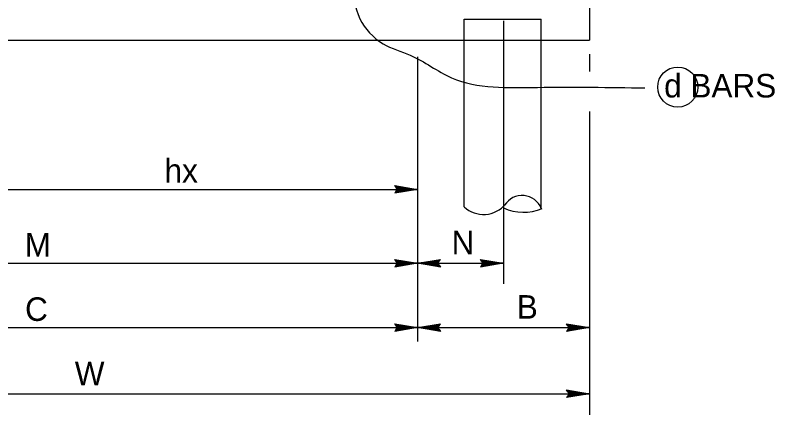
# Model space of a CAD drawing. Extents: x 0 to 2.83, y 0 to 1.83.
# Drawn here: x 2.2586 to 2.6347, y 0.2627 to 0.4606 of the extents above; entities that cross this region are included whole.
import ezdxf

# ---------------------------------------------------------------- set-up
doc = ezdxf.new("R2010")
doc.units = 0
for name, color, linetype in [('201 Center and Station Line', 7, 'Continuous'), ('212 Leaders and Dim Lines', 7, 'Continuous'), ('214 Text and Titles', 7, 'Continuous'), ('240 Concrete', 7, 'Continuous')]:
    doc.layers.add(name, color=color, linetype=linetype)

msp = doc.modelspace()

# ---------------------------------------------------------------- linework, layer by layer
at = {"layer": '201 Center and Station Line'}
msp.add_line((2.5003403741018233, 0.4577260052929923), (2.5003403741018233, 0.3448760210567048), dxfattribs=at)
at = {"layer": '212 Leaders and Dim Lines'}
for p, q in [((2.542889029719094, 0.4413650111165173), (2.542889029719094, 0.4326192764569692)), ((2.4577917185110443, 0.43995752432213064), (2.4577917185110443, 0.2990281939106207)), ((2.542889029719094, 0.41285728199745014), (2.542889029719094, 0.26266612410510576)), ((2.4470859892649024, 0.3752499594618206), (2.446505260098236, 0.37619179973959843)), ((2.446505260098236, 0.37619179973959843), (2.4577917185110443, 0.37430811918404283)), ((2.223425189834666, 0.37430811918404283), (2.4577917185110443, 0.37430811918404283)), ((2.4577917185110443, 0.37430811918404283), (2.446505260098236, 0.37242270249088444)), ((2.4470859892649024, 0.37336454279515396), (2.446505260098236, 0.37242270249088444)), ((2.446796058709347, 0.3757204455729317), (2.4577917185110443, 0.37430811918404283)), ((2.4577917185110443, 0.37430811918404283), (2.446796058709347, 0.37289405668404285)), ((2.4577917185110443, 0.37430811918404283), (2.4470859892649024, 0.3752499594618206)), ((2.4470859892649024, 0.3752499594618206), (2.447665850376014, 0.37430811918404283)), ((2.4470859892649024, 0.37336454279515396), (2.4577917185110443, 0.37430811918404283)), ((2.447665850376014, 0.37430811918404283), (2.4470859892649024, 0.37336454279515396)), ((2.4577917185110443, 0.37430811918404283), (2.447375919820458, 0.37477860529515394)), ((2.447375919820458, 0.37383676501737617), (2.4577917185110443, 0.37430811918404283)), ((2.447665850376014, 0.37430811918404283), (2.4577917185110443, 0.37430811918404283)), ((2.5003403741018233, 0.34724746039184706), (2.5003403741018233, 0.32750157543279246)), ((2.4470859892649024, 0.3386795183268044), (2.446505260098236, 0.33962135860458215)), ((2.446505260098236, 0.33962135860458215), (2.4577917185110443, 0.33773767802253485)), ((2.446796058709347, 0.3391500044379155), (2.4577917185110443, 0.33773767802253485)), ((2.4577917185110443, 0.33773767802253485), (2.4470859892649024, 0.3386795183268044)), ((2.4470859892649024, 0.3386795183268044), (2.447665850376014, 0.33773767802253485)), ((2.4577917185110443, 0.33773767802253485), (2.4690781769503447, 0.33962309471569324)), ((2.4577917185110443, 0.33773767802253485), (2.468787378312742, 0.3391517405490266)), ((2.4684974477571866, 0.33868125443791547), (2.4577917185110443, 0.33773767802253485)), ((2.467917586646075, 0.33773767802253485), (2.4684974477571866, 0.33868125443791547)), ((2.4684974477571866, 0.33868125443791547), (2.4690781769503447, 0.33962309471569324)), ((2.489529140699442, 0.3386795183268044), (2.488948411532775, 0.33962135860458215)), ((2.488948411532775, 0.33962135860458215), (2.500234869945584, 0.33773767802253485)), ((2.4892392101438863, 0.3391500044379155), (2.500234869945584, 0.33773767802253485)), ((2.500234869945584, 0.33773767802253485), (2.489529140699442, 0.3386795183268044)), ((2.489529140699442, 0.3386795183268044), (2.490109001810553, 0.33773767802253485)), ((2.1292171880192385, 0.33773767802253485), (2.4577917185110443, 0.33773767802253485)), ((2.4577917185110443, 0.33773767802253485), (2.446505260098236, 0.33585226135586815)), ((2.4470859892649024, 0.3367941016336459), (2.446505260098236, 0.33585226135586815)), ((2.4577917185110443, 0.33773767802253485), (2.446796058709347, 0.3363236155225348)), ((2.4470859892649024, 0.3367941016336459), (2.4577917185110443, 0.33773767802253485)), ((2.447665850376014, 0.33773767802253485), (2.4470859892649024, 0.3367941016336459)), ((2.4577917185110443, 0.33773767802253485), (2.447375919820458, 0.3382081641601377)), ((2.447375919820458, 0.3372663238558682), (2.4577917185110443, 0.33773767802253485)), ((2.447665850376014, 0.33773767802253485), (2.4577917185110443, 0.33773767802253485)), ((2.468207517201631, 0.33820903221569326), (2.4577917185110443, 0.33773767802253485)), ((2.467917586646075, 0.33773767802253485), (2.4577917185110443, 0.33773767802253485)), ((2.4690781769503447, 0.3358539974669793), (2.4577917185110443, 0.33773767802253485)), ((2.4577917185110443, 0.33773767802253485), (2.4684974477571866, 0.3367958377447571)), ((2.468787378312742, 0.33632535163364596), (2.4577917185110443, 0.33773767802253485)), ((2.4577917185110443, 0.33773767802253485), (2.468207517201631, 0.33726719191142374)), ((2.4577917185110443, 0.33773767802253485), (2.5003403741018233, 0.33773767802253485)), ((2.4684974477571866, 0.3367958377447571), (2.467917586646075, 0.33773767802253485)), ((2.4684974477571866, 0.3367958377447571), (2.4690781769503447, 0.3358539974669793)), ((2.500234869945584, 0.33773767802253485), (2.488948411532775, 0.33585226135586815)), ((2.489529140699442, 0.3367941016336459), (2.488948411532775, 0.33585226135586815)), ((2.500234869945584, 0.33773767802253485), (2.4892392101438863, 0.3363236155225348)), ((2.489529140699442, 0.3367941016336459), (2.500234869945584, 0.33773767802253485)), ((2.490109001810553, 0.33773767802253485), (2.489529140699442, 0.3367941016336459)), ((2.500234869945584, 0.33773767802253485), (2.4898190712549977, 0.3382081641601377)), ((2.4898190712549977, 0.3372663238558682), (2.500234869945584, 0.33773767802253485)), ((2.490109001810553, 0.33773767802253485), (2.500234869945584, 0.33773767802253485)), ((2.074980083573031, 0.3058530150953155), (2.4577917185110443, 0.3058530150953155)), ((2.4470859892649024, 0.306794855399585), (2.446505260098236, 0.3077366956773628)), ((2.446505260098236, 0.3077366956773628), (2.4577917185110443, 0.3058530150953155)), ((2.4577917185110443, 0.3058530150953155), (2.446505260098236, 0.3039675984286488)), ((2.4470859892649024, 0.30490943870642656), (2.446505260098236, 0.3039675984286488)), ((2.446796058709347, 0.3072653415106961), (2.4577917185110443, 0.3058530150953155)), ((2.4577917185110443, 0.3058530150953155), (2.446796058709347, 0.30443895259531545)), ((2.4577917185110443, 0.3058530150953155), (2.4470859892649024, 0.306794855399585)), ((2.4470859892649024, 0.306794855399585), (2.447665850376014, 0.3058530150953155)), ((2.4470859892649024, 0.30490943870642656), (2.4577917185110443, 0.3058530150953155)), ((2.447665850376014, 0.3058530150953155), (2.4470859892649024, 0.30490943870642656)), ((2.4577917185110443, 0.3058530150953155), (2.447375919820458, 0.30632350123291835)), ((2.447375919820458, 0.3053816609286488), (2.4577917185110443, 0.3058530150953155)), ((2.447665850376014, 0.3058530150953155), (2.4577917185110443, 0.3058530150953155)), ((2.4577917185110443, 0.3058530150953155), (2.4690781769503447, 0.3077384317884739)), ((2.4577917185110443, 0.3058530150953155), (2.468787378312742, 0.3072670776218072)), ((2.4684974477571866, 0.3067965915106961), (2.4577917185110443, 0.3058530150953155)), ((2.468207517201631, 0.3063243692884739), (2.4577917185110443, 0.3058530150953155)), ((2.4577917185110443, 0.3058530150953155), (2.542889029719094, 0.3058530150953155)), ((2.467917586646075, 0.3058530150953155), (2.4577917185110443, 0.3058530150953155)), ((2.4690781769503447, 0.30396933453975994), (2.4577917185110443, 0.3058530150953155)), ((2.4577917185110443, 0.3058530150953155), (2.4684974477571866, 0.3049111748175377)), ((2.468787378312742, 0.3044406887064266), (2.4577917185110443, 0.3058530150953155)), ((2.4577917185110443, 0.3058530150953155), (2.468207517201631, 0.30538252898420437)), ((2.467917586646075, 0.3058530150953155), (2.4684974477571866, 0.3067965915106961)), ((2.4684974477571866, 0.3049111748175377), (2.467917586646075, 0.3058530150953155)), ((2.4684974477571866, 0.3067965915106961), (2.4690781769503447, 0.3077384317884739)), ((2.4684974477571866, 0.3049111748175377), (2.4690781769503447, 0.30396933453975994)), ((2.532183300472952, 0.306794855399585), (2.5316025713062857, 0.3077366956773628)), ((2.5316025713062857, 0.3077366956773628), (2.542889029719094, 0.3058530150953155)), ((2.542889029719094, 0.3058530150953155), (2.5316025713062857, 0.3039675984286488)), ((2.532183300472952, 0.30490943870642656), (2.5316025713062857, 0.3039675984286488)), ((2.5318933699173964, 0.3072653415106961), (2.542889029719094, 0.3058530150953155)), ((2.542889029719094, 0.3058530150953155), (2.5318933699173964, 0.30443895259531545)), ((2.542889029719094, 0.3058530150953155), (2.532183300472952, 0.306794855399585)), ((2.532183300472952, 0.306794855399585), (2.532763161584063, 0.3058530150953155)), ((2.532183300472952, 0.30490943870642656), (2.542889029719094, 0.3058530150953155)), ((2.532763161584063, 0.3058530150953155), (2.532183300472952, 0.30490943870642656)), ((2.542889029719094, 0.3058530150953155), (2.532473231028508, 0.30632350123291835)), ((2.532473231028508, 0.3053816609286488), (2.542889029719094, 0.3058530150953155)), ((2.532763161584063, 0.3058530150953155), (2.542889029719094, 0.3058530150953155)), ((2.532183300472952, 0.27402539481220295), (2.5316025713062857, 0.2749672350899807)), ((2.5316025713062857, 0.2749672350899807), (2.542889029719094, 0.2730835545344252)), ((2.074980083573031, 0.2730835545344252), (2.542889029719094, 0.2730835545344252)), ((2.542889029719094, 0.2730835545344252), (2.5316025713062857, 0.27119813784126673)), ((2.532183300472952, 0.2721399781190445), (2.5316025713062857, 0.27119813784126673)), ((2.5318933699173964, 0.27449588092331406), (2.542889029719094, 0.2730835545344252)), ((2.542889029719094, 0.2730835545344252), (2.5318933699173964, 0.2716694920079334)), ((2.542889029719094, 0.2730835545344252), (2.532183300472952, 0.27402539481220295)), ((2.532183300472952, 0.27402539481220295), (2.532763161584063, 0.2730835545344252)), ((2.532183300472952, 0.2721399781190445), (2.542889029719094, 0.2730835545344252)), ((2.532763161584063, 0.2730835545344252), (2.532183300472952, 0.2721399781190445)), ((2.542889029719094, 0.2730835545344252), (2.532473231028508, 0.2735540406455363)), ((2.532473231028508, 0.2726122003412667), (2.542889029719094, 0.2730835545344252)), ((2.532763161584063, 0.2730835545344252), (2.542889029719094, 0.2730835545344252))]:
    msp.add_line(p, q, dxfattribs=at)
msp.add_spline([(2.4529877681708054, 0.47552004779383145), (2.447890034048272, 0.48841431647073547), (2.4421925664964412, 0.49291231716397194), (2.431997098251374, 0.49291231716397194), (2.4265994973877003, 0.4908132501879239), (2.4251001638409493, 0.47851871494031695), (2.429298297819537, 0.4587275118529882), (2.4406932329231985, 0.44643297657888964), (2.4541872350293996, 0.44073550902705905), (2.4745781715460256, 0.4296404406380464), (2.5171592448671682, 0.42484257323016145), (2.570235653148027, 0.42454270651551285)], degree=3, dxfattribs=at)
at = {"layer": '214 Text and Titles'}
msp.add_circle((2.586609742104474, 0.4249699465247804), 0.009912170278789826, dxfattribs=at)
at = {"layer": '240 Concrete'}
for p, q in [((2.5429005409988625, 0.5398765238533325), (2.5429005409988625, 0.4482856494016059)), ((2.480841313844086, 0.4482856494016059), (2.480841313844086, 0.4585751925416385)), ((2.480841313844086, 0.4585751925416385), (2.5190357582885303, 0.4585751925416385)), ((2.5190357582885303, 0.4482856494016059), (2.5190357582885303, 0.4585751925416385)), ((2.074980083573031, 0.4482856494016059), (2.5429005409988625, 0.4482856494016059)), ((2.480841313844086, 0.3656466362133712), (2.480841313844086, 0.4482856494016059)), ((2.5190357582885303, 0.3647985459355934), (2.5190357582885303, 0.4482856494016059))]:
    msp.add_line(p, q, dxfattribs=at)
for centre, radius, start, end in [((2.5095527750171893, 0.3610930110329696), 0.010181909555695147, 21.342763888888882, 148.01021944444446), ((2.4904590481070263, 0.3761045710804495), 0.01420792358699068, 227.3980472222222, 320.2879472222222), ((2.510115679399912, 0.38658142114484645), 0.02359121095133956, 245.48456666666667, 293.2393611111111)]:
    msp.add_arc(centre, radius, start, end, dxfattribs=at)

# ---------------------------------------------------------------- texts
at = {"layer": '212 Leaders and Dim Lines'}
for s, p in [('hx', (2.3325322510441993, 0.37772301100864286)), ('N', (2.4746520427108663, 0.34214881901105476)), ('M', (2.263298744099755, 0.3410602773443881)), ('C', (2.2634888482664217, 0.3091752330152756)), ('B', (2.5069089871553105, 0.3102637746819423)), ('W', (2.288085202433088, 0.27734053590838537))]:
    msp.add_text(s, height=0.011666812499999998, dxfattribs=at).set_placement(p)
at = {"layer": '214 Text and Titles'}
msp.add_text('d BARS ', height=0.011666812499999998, dxfattribs=at).set_placement((2.579880366374392, 0.41982196934197613))

doc.saveas('drawing.dxf')
